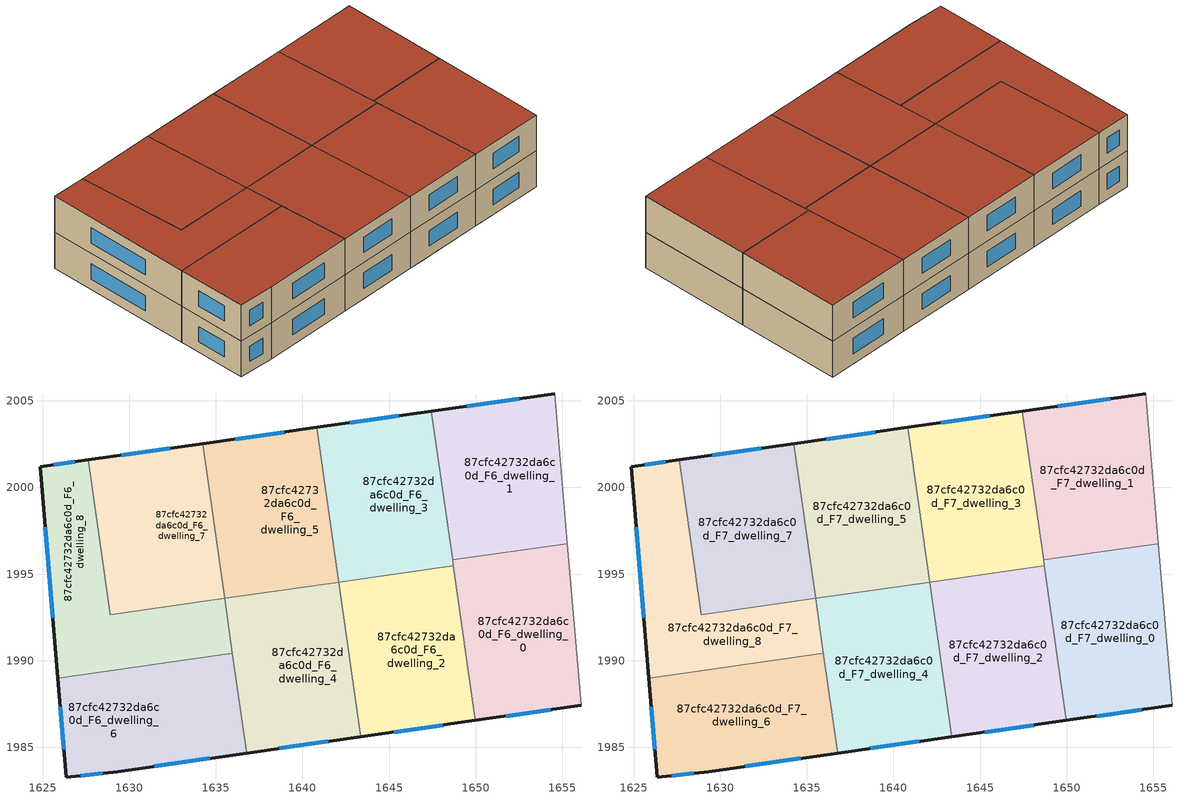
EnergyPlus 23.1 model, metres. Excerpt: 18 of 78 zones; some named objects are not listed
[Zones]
87cfc42732da6c0d_F6_dwelling_0
 floor to 87cfc42732da6c0d_F5_dwelling_5 (EU_floor_Construction): 1655.31,1996.42 1656.07,1987.43 1650.38,1986.62 1649.11,1995.54 z18
 floor to 87cfc42732da6c0d_F5_dwelling_6 (EU_floor_Construction): 1649.11,1995.54 1650.38,1986.62 1649.98,1986.56 1648.71,1995.48 z18
 floor adiabatic (EU_floor_Construction): 1655.28,1996.77 1655.31,1996.42 1648.71,1995.48 1648.66,1995.82 z18
 wall outside (EU_wall_Construction): 1649.98,1986.56 1656.07,1987.43 z18:21
 wall to 87cfc42732da6c0d_F6_dwelling_1 (EU_wall_Construction): 1655.28,1996.77 1648.66,1995.82 z18:21
 wall adiabatic (EU_wall_Construction): 1656.07,1987.43 1655.28,1996.77 z18:21
 wall to 87cfc42732da6c0d_F6_dwelling_2 (EU_wall_Construction): 1648.71,1995.48 1649.98,1986.56 z18:21
 wall to 87cfc42732da6c0d_F6_dwelling_3 (EU_wall_Construction): 1648.66,1995.82 1648.71,1995.48 z18:21
 window (EU_Window_Construction): 1651.72,1986.81 1654.33,1987.18 z18.86:20.14
87cfc42732da6c0d_F6_dwelling_1
 floor to 87cfc42732da6c0d_F5_dwelling_0 (EU_floor_Construction): 1654.55,2005.42 1655.28,1996.77 1649.57,1995.95 1648.36,2004.53 z18
 floor to 87cfc42732da6c0d_F5_dwelling_1 (EU_floor_Construction): 1648.36,2004.53 1649.57,1995.95 1648.66,1995.82 1647.44,2004.4 z18
 wall outside (EU_wall_Construction): 1654.55,2005.42 1647.44,2004.4 z18:21
 wall adiabatic (EU_wall_Construction): 1655.28,1996.77 1654.55,2005.42 z18:21
 wall to 87cfc42732da6c0d_F6_dwelling_3 (EU_wall_Construction): 1647.44,2004.4 1648.66,1995.82 z18:21
 window (EU_Window_Construction): 1652.52,2005.13 1649.47,2004.69 z18.86:20.14
87cfc42732da6c0d_F6_dwelling_2
 floor to 87cfc42732da6c0d_F5_dwelling_6 (EU_floor_Construction): 1648.71,1995.48 1649.98,1986.56 1644.44,1985.77 1643.17,1994.69 z18
 floor to 87cfc42732da6c0d_F5_dwelling_7 (EU_floor_Construction): 1643.17,1994.69 1644.44,1985.77 1643.38,1985.61 1642.11,1994.54 z18
 wall outside (EU_wall_Construction): 1643.38,1985.61 1649.98,1986.56 z18:21
 wall to 87cfc42732da6c0d_F6_dwelling_3 (EU_wall_Construction): 1648.71,1995.48 1642.11,1994.54 z18:21
 wall to 87cfc42732da6c0d_F6_dwelling_4 (EU_wall_Construction): 1642.11,1994.54 1643.38,1985.61 z18:21
 window (EU_Window_Construction): 1645.26,1985.88 1648.09,1986.29 z18.86:20.14
87cfc42732da6c0d_F6_dwelling_3
 floor to 87cfc42732da6c0d_F5_dwelling_1 (EU_floor_Construction): 1647.44,2004.4 1648.71,1995.48 1643.68,1994.77 1642.41,2003.69 z18
 floor to 87cfc42732da6c0d_F5_dwelling_2 (EU_floor_Construction): 1642.41,2003.69 1643.68,1994.77 1642.11,1994.54 1640.84,2003.47 z18
 wall outside (EU_wall_Construction): 1647.44,2004.4 1640.84,2003.47 z18:21
 wall to 87cfc42732da6c0d_F6_dwelling_5 (EU_wall_Construction): 1640.84,2003.47 1642.11,1994.54 z18:21
 window (EU_Window_Construction): 1645.55,2004.14 1642.72,2003.73 z18.86:20.14
87cfc42732da6c0d_F6_dwelling_4
 floor adiabatic (EU_floor_Construction): 1642.11,1994.54 1643.38,1985.61 1638.5,1984.92 1637.23,1993.84 z18
 floor to 87cfc42732da6c0d_F5_dwelling_8 (EU_floor_Construction): 1637.23,1993.84 1638.5,1984.92 1636.78,1984.67 1635.51,1993.6 z18
 wall outside (EU_wall_Construction): 1636.78,1984.67 1643.38,1985.61 z18:21
 wall to 87cfc42732da6c0d_F6_dwelling_5 (EU_wall_Construction): 1642.11,1994.54 1635.51,1993.6 z18:21
 wall to 87cfc42732da6c0d_F6_dwelling_6 (EU_wall_Construction): 1635.96,1990.43 1636.78,1984.67 z18:21
 wall to 87cfc42732da6c0d_F6_dwelling_8 (EU_wall_Construction): 1635.51,1993.6 1635.96,1990.43 z18:21
 window (EU_Window_Construction): 1638.66,1984.94 1641.49,1985.34 z18.86:20.14
87cfc42732da6c0d_F6_dwelling_5
 floor to 87cfc42732da6c0d_F5_dwelling_2 (EU_floor_Construction): 1640.84,2003.47 1642.11,1994.54 1637.74,1993.92 1636.48,2002.85 z18
 floor to 87cfc42732da6c0d_F5_dwelling_3 (EU_floor_Construction): 1636.48,2002.85 1637.74,1993.92 1635.51,1993.6 1634.24,2002.53 z18
 wall outside (EU_wall_Construction): 1640.84,2003.47 1634.24,2002.53 z18:21
 wall to 87cfc42732da6c0d_F6_dwelling_7 (EU_wall_Construction): 1634.24,2002.53 1635.51,1993.6 z18:21
 window (EU_Window_Construction): 1638.95,2003.2 1636.12,2002.8 z18.86:20.14
87cfc42732da6c0d_F6_dwelling_6
 floor to 87cfc42732da6c0d_F5_dwelling_9 (EU_floor_Construction): 1631.75,1989.83 1632.57,1984.07 1629.33,1983.6 1626.36,1983.27 1625.88,1988.99 z18
 floor to 87cfc42732da6c0d_F5_dwelling_8 (EU_floor_Construction): 1635.96,1990.42 1636.78,1984.67 1632.57,1984.07 1631.75,1989.83 z18
 wall outside (EU_wall_Construction): 1625.88,1988.99 1626.36,1983.27 1629.33,1983.6 1636.78,1984.67 z18:21
 wall to 87cfc42732da6c0d_F6_dwelling_8 (EU_wall_Construction): 1635.96,1990.42 1625.88,1988.99 z18:21
 window (EU_Window_Construction): 1631.46,1983.91 1634.65,1984.36 / 1627.21,1983.37 1628.48,1983.51 / 1626.01,1987.36 1626.22,1984.91 z18.86:20.14
87cfc42732da6c0d_F6_dwelling_7
 floor to 87cfc42732da6c0d_F5_dwelling_3 (EU_floor_Construction): 1634.24,2002.53 1635.51,1993.6 1631.8,1993.08 1630.53,2002 z18
 floor to 87cfc42732da6c0d_F5_dwelling_4 (EU_floor_Construction): 1630.53,2002 1631.8,1993.08 1628.91,1992.66 1627.64,2001.59 z18
 wall outside (EU_wall_Construction): 1634.24,2002.53 1627.64,2001.59 z18:21
 wall to 87cfc42732da6c0d_F6_dwelling_8 (EU_wall_Construction): 1627.64,2001.59 1628.91,1992.66 1635.51,1993.6 z18:21
 window (EU_Window_Construction): 1632.35,2002.26 1629.53,2001.86 z18.86:20.14
87cfc42732da6c0d_F6_dwelling_8
 floor to 87cfc42732da6c0d_F5_dwelling_4 (EU_floor_Construction): 1627.64,2001.59 1628.91,1992.66 1625.61,1992.19 1624.85,2001.19 z18
 floor to 87cfc42732da6c0d_F5_dwelling_9 (EU_floor_Construction): 1631.3,1993 1631.75,1989.83 1625.88,1988.99 1625.61,1992.19 z18
 floor to 87cfc42732da6c0d_F5_dwelling_8 (EU_floor_Construction): 1635.51,1993.6 1635.96,1990.42 1631.75,1989.83 1631.3,1993 z18
 wall outside (EU_wall_Construction): 1627.64,2001.59 1624.85,2001.19 1625.88,1988.99 z18:21
 window (EU_Window_Construction): 1625.14,1997.71 1625.58,1992.48 / 1626.84,2001.48 1625.65,2001.31 z18.86:20.14
87cfc42732da6c0d_F7_dwelling_0
 floor to 87cfc42732da6c0d_F6_dwelling_0 (EU_floor_Construction): 1655.28,1996.77 1656.07,1987.43 1649.98,1986.56 1648.66,1995.82 z21
 wall outside (EU_wall_Construction): 1649.98,1986.56 1656.07,1987.43 z21:24
 wall to 87cfc42732da6c0d_F7_dwelling_1 (EU_wall_Construction): 1655.28,1996.77 1648.66,1995.82 z21:24
 wall adiabatic (EU_wall_Construction): 1656.07,1987.43 1655.28,1996.77 z21:24
 wall to 87cfc42732da6c0d_F7_dwelling_2 (EU_wall_Construction): 1648.71,1995.48 1649.98,1986.56 z21:24
 wall to 87cfc42732da6c0d_F7_dwelling_3 (EU_wall_Construction): 1648.66,1995.82 1648.71,1995.48 z21:24
 window (EU_Window_Construction): 1651.72,1986.81 1654.33,1987.18 z21.86:23.14
 roof outside (EU_roof_Construction): 1656.07,1987.43 1655.28,1996.77 1648.66,1995.82 1649.98,1986.56 z24
87cfc42732da6c0d_F7_dwelling_1
 floor to 87cfc42732da6c0d_F6_dwelling_1 (EU_floor_Construction): 1654.55,2005.42 1655.28,1996.77 1648.66,1995.82 1647.44,2004.4 z21
 wall outside (EU_wall_Construction): 1654.55,2005.42 1647.44,2004.4 z21:24
 wall adiabatic (EU_wall_Construction): 1655.28,1996.77 1654.55,2005.42 z21:24
 wall to 87cfc42732da6c0d_F7_dwelling_3 (EU_wall_Construction): 1647.44,2004.4 1648.66,1995.82 z21:24
 window (EU_Window_Construction): 1652.52,2005.13 1649.47,2004.69 z21.86:23.14
 roof outside (EU_roof_Construction): 1655.28,1996.77 1654.55,2005.42 1647.44,2004.4 1648.66,1995.82 z24
87cfc42732da6c0d_F7_dwelling_2
 floor to 87cfc42732da6c0d_F6_dwelling_2 (EU_floor_Construction): 1648.71,1995.48 1649.98,1986.56 1643.38,1985.61 1642.11,1994.54 z21
 wall outside (EU_wall_Construction): 1643.38,1985.61 1649.98,1986.56 z21:24
 wall to 87cfc42732da6c0d_F7_dwelling_3 (EU_wall_Construction): 1648.71,1995.48 1642.11,1994.54 z21:24
 wall to 87cfc42732da6c0d_F7_dwelling_4 (EU_wall_Construction): 1642.11,1994.54 1643.38,1985.61 z21:24
 window (EU_Window_Construction): 1645.26,1985.88 1648.09,1986.29 z21.86:23.14
 roof outside (EU_roof_Construction): 1649.98,1986.56 1648.71,1995.48 1642.11,1994.54 1643.38,1985.61 z24
87cfc42732da6c0d_F7_dwelling_3
 floor to 87cfc42732da6c0d_F6_dwelling_3 (EU_floor_Construction): 1647.44,2004.4 1648.71,1995.48 1642.11,1994.54 1640.84,2003.47 z21
 wall outside (EU_wall_Construction): 1647.44,2004.4 1640.84,2003.47 z21:24
 wall to 87cfc42732da6c0d_F7_dwelling_5 (EU_wall_Construction): 1640.84,2003.47 1642.11,1994.54 z21:24
 window (EU_Window_Construction): 1645.55,2004.14 1642.72,2003.73 z21.86:23.14
 roof outside (EU_roof_Construction): 1648.71,1995.48 1647.44,2004.4 1640.84,2003.47 1642.11,1994.54 z24
87cfc42732da6c0d_F7_dwelling_4
 floor to 87cfc42732da6c0d_F6_dwelling_4 (EU_floor_Construction): 1642.11,1994.54 1643.38,1985.61 1636.78,1984.67 1635.51,1993.6 z21
 wall outside (EU_wall_Construction): 1636.78,1984.67 1643.38,1985.61 z21:24
 wall to 87cfc42732da6c0d_F7_dwelling_5 (EU_wall_Construction): 1642.11,1994.54 1635.51,1993.6 z21:24
 wall to 87cfc42732da6c0d_F7_dwelling_6 (EU_wall_Construction): 1635.96,1990.43 1636.78,1984.67 z21:24
 wall to 87cfc42732da6c0d_F7_dwelling_8 (EU_wall_Construction): 1635.51,1993.6 1635.96,1990.43 z21:24
 window (EU_Window_Construction): 1638.66,1984.94 1641.49,1985.34 z21.86:23.14
 roof outside (EU_roof_Construction): 1643.38,1985.61 1642.11,1994.54 1635.51,1993.6 1636.78,1984.67 z24
87cfc42732da6c0d_F7_dwelling_5
 floor to 87cfc42732da6c0d_F6_dwelling_5 (EU_floor_Construction): 1640.84,2003.47 1642.11,1994.54 1635.51,1993.6 1634.24,2002.53 z21
 wall outside (EU_wall_Construction): 1640.84,2003.47 1634.24,2002.53 z21:24
 wall to 87cfc42732da6c0d_F7_dwelling_7 (EU_wall_Construction): 1634.24,2002.53 1635.51,1993.6 z21:24
 window (EU_Window_Construction): 1638.95,2003.2 1636.12,2002.8 z21.86:23.14
 roof outside (EU_roof_Construction): 1642.11,1994.54 1640.84,2003.47 1634.24,2002.53 1635.51,1993.6 z24
87cfc42732da6c0d_F7_dwelling_6
 floor to 87cfc42732da6c0d_F6_dwelling_6 (EU_floor_Construction): 1635.96,1990.42 1636.78,1984.67 1629.33,1983.6 1626.36,1983.27 1625.88,1988.99 z21
 wall outside (EU_wall_Construction): 1625.88,1988.99 1626.36,1983.27 1629.33,1983.6 1636.78,1984.67 z21:24
 wall to 87cfc42732da6c0d_F7_dwelling_8 (EU_wall_Construction): 1635.96,1990.42 1625.88,1988.99 z21:24
 window (EU_Window_Construction): 1631.46,1983.91 1634.65,1984.36 / 1627.21,1983.37 1628.48,1983.51 / 1626.01,1987.36 1626.22,1984.91 z21.86:23.14
 roof outside (EU_roof_Construction): 1636.78,1984.67 1635.96,1990.42 1625.88,1988.99 1626.36,1983.27 1629.33,1983.6 z24
87cfc42732da6c0d_F7_dwelling_7
 floor to 87cfc42732da6c0d_F6_dwelling_7 (EU_floor_Construction): 1634.24,2002.53 1635.51,1993.6 1628.91,1992.66 1627.64,2001.59 z21
 wall outside (EU_wall_Construction): 1634.24,2002.53 1627.64,2001.59 z21:24
 wall to 87cfc42732da6c0d_F7_dwelling_8 (EU_wall_Construction): 1627.64,2001.59 1628.91,1992.66 1635.51,1993.6 z21:24
 window (EU_Window_Construction): 1632.35,2002.26 1629.53,2001.86 z21.86:23.14
 roof outside (EU_roof_Construction): 1635.51,1993.6 1634.24,2002.53 1627.64,2001.59 1628.91,1992.66 z24
87cfc42732da6c0d_F7_dwelling_8
 floor to 87cfc42732da6c0d_F6_dwelling_8 (EU_floor_Construction): 1635.51,1993.6 1635.96,1990.42 1625.88,1988.99 1624.85,2001.19 1627.64,2001.59 1628.91,1992.66 z21
 wall outside (EU_wall_Construction): 1627.64,2001.59 1624.85,2001.19 1625.88,1988.99 z21:24
 window (EU_Window_Construction): 1625.14,1997.71 1625.58,1992.48 / 1626.84,2001.48 1625.65,2001.31 z21.86:23.14
 roof outside (EU_roof_Construction): 1635.96,1990.42 1635.51,1993.6 1628.91,1992.66 1627.64,2001.59 1624.85,2001.19 1625.88,1988.99 z24
[Building]
EU S2 Campaign: North Axis=0; Terrain=City; Solar Distribution=FullExterior
[Site:Location]
Helsinki-Vantaa.AP: Latitude=60.317; Longitude=24.963; Time Zone=2; Elevation=54.6
[SizingPeriod:WeatherFileDays]
AnnualSizingPeriod: Begin Month=1; Begin Day of Month=1; End Month=12; End Day of Month=31; Day of Week for Start Day=Monday; Use Weather File Daylight Saving Period=No; Use Weather File Rain and Snow Indicators=No
[MATERIAL]
EU_InternalMass_Material: Roughness=MediumRough; Thickness=0.1; Conductivity=1; Density=1800; Specific Heat=900; Thermal Absorptance=0.9; Solar Absorptance=0.7; Visible Absorptance=0.7
[MATERIAL:NOMASS] Roughness=MediumRough; Thermal Absorptance=0.9; Solar Absorptance=0.7; Visible Absorptance=0.7
Name | Thermal Resistance
EU_wall_NoMass | 1.10183
EU_roof_NoMass; EU_floor_NoMass | 1.70606
[WINDOWMATERIAL:SIMPLEGLAZINGSYSTEM]
EU_Window_SimpleGlazing: UFactor=3.11035; Solar Heat Gain Coefficient=0.8; Visible Transmittance=0.8
[CONSTRUCTION]
EU_wall_Construction: EU_wall_NoMass
EU_roof_Construction: EU_roof_NoMass
EU_floor_Construction: EU_floor_NoMass
EU_Window_Construction: EU_Window_SimpleGlazing
EU_InternalMass_Construction: EU_InternalMass_Material
[ZONE] Type=1; Multiplier=1; Ceiling Height=autocalculate; Floor Area=autocalculate; Part of Total Floor Area=Yes
Name | Volume
87cfc42732da6c0d_F6_dwelling_0; 87cfc42732da6c0d_F7_dwelling_0 | 180.312
87cfc42732da6c0d_F6_dwelling_1; 87cfc42732da6c0d_F7_dwelling_1 | 180.303
87cfc42732da6c0d_F6_dwelling_2; 87cfc42732da6c0d_F7_dwelling_2 | 180.328
87cfc42732da6c0d_F6_dwelling_3; 87cfc42732da6c0d_F7_dwelling_3 | 180.32
87cfc42732da6c0d_F6_dwelling_4; 87cfc42732da6c0d_F7_dwelling_4; 87cfc42732da6c0d_F6_dwelling_5; 87cfc42732da6c0d_F7_dwelling_5 | 180.307
87cfc42732da6c0d_F6_dwelling_6; 87cfc42732da6c0d_F7_dwelling_6 | 180.333
87cfc42732da6c0d_F6_dwelling_7; 87cfc42732da6c0d_F7_dwelling_7 | 180.348
87cfc42732da6c0d_F6_dwelling_8; 87cfc42732da6c0d_F7_dwelling_8 | 180.301
[INTERNALMASS] Construction=EU_InternalMass_Construction
Name | Zone or ZoneList | Surface Area
87cfc42732da6c0d_F6_dwelling_0_EU_InternalMass | 87cfc42732da6c0d_F6_dwelling_0 | 60.1041
87cfc42732da6c0d_F6_dwelling_1_EU_InternalMass | 87cfc42732da6c0d_F6_dwelling_1 | 60.1027
87cfc42732da6c0d_F6_dwelling_2_EU_InternalMass | 87cfc42732da6c0d_F6_dwelling_2 | 60.1113
87cfc42732da6c0d_F6_dwelling_3_EU_InternalMass | 87cfc42732da6c0d_F6_dwelling_3 | 60.1066
87cfc42732da6c0d_F6_dwelling_4_EU_InternalMass | 87cfc42732da6c0d_F6_dwelling_4 | 60.1021
87cfc42732da6c0d_F6_dwelling_5_EU_InternalMass | 87cfc42732da6c0d_F6_dwelling_5 | 60.1022
87cfc42732da6c0d_F6_dwelling_6_EU_InternalMass | 87cfc42732da6c0d_F6_dwelling_6 | 60.1093
87cfc42732da6c0d_F6_dwelling_7_EU_InternalMass | 87cfc42732da6c0d_F6_dwelling_7 | 60.1159
87cfc42732da6c0d_F6_dwelling_8_EU_InternalMass | 87cfc42732da6c0d_F6_dwelling_8 | 60.1004
87cfc42732da6c0d_F7_dwelling_0_EU_InternalMass | 87cfc42732da6c0d_F7_dwelling_0 | 60.1041
87cfc42732da6c0d_F7_dwelling_1_EU_InternalMass | 87cfc42732da6c0d_F7_dwelling_1 | 60.1027
87cfc42732da6c0d_F7_dwelling_2_EU_InternalMass | 87cfc42732da6c0d_F7_dwelling_2 | 60.1113
87cfc42732da6c0d_F7_dwelling_3_EU_InternalMass | 87cfc42732da6c0d_F7_dwelling_3 | 60.1066
87cfc42732da6c0d_F7_dwelling_4_EU_InternalMass | 87cfc42732da6c0d_F7_dwelling_4 | 60.1021
87cfc42732da6c0d_F7_dwelling_5_EU_InternalMass | 87cfc42732da6c0d_F7_dwelling_5 | 60.1022
87cfc42732da6c0d_F7_dwelling_6_EU_InternalMass | 87cfc42732da6c0d_F7_dwelling_6 | 60.1093
87cfc42732da6c0d_F7_dwelling_7_EU_InternalMass | 87cfc42732da6c0d_F7_dwelling_7 | 60.1159
87cfc42732da6c0d_F7_dwelling_8_EU_InternalMass | 87cfc42732da6c0d_F7_dwelling_8 | 60.1004
[OTHEREQUIPMENT] Fuel Type=Electricity; Design Level Calculation Method=Watts/Area; Power per Zone Floor Area=1; Fraction Latent=0; Fraction Radiant=0; Fraction Lost=0; Carbon Dioxide Generation Rate=0; EndUse Subcategory=EU_Step8_InternalGains
Name | Zone or ZoneList or Space or SpaceList | Schedule
EU_Step8_InternalGain_87cfc42732da6c0d_F6_dwelling_0_f000 | 87cfc42732da6c0d_F6_dwelling_0 | EU_Step8_GainSchedule_87cfc42732da6c0d_F6_dwelling_0_f000
EU_Step8_InternalGain_87cfc42732da6c0d_F6_dwelling_1_f000 | 87cfc42732da6c0d_F6_dwelling_1 | EU_Step8_GainSchedule_87cfc42732da6c0d_F6_dwelling_1_f000
EU_Step8_InternalGain_87cfc42732da6c0d_F6_dwelling_2_f000 | 87cfc42732da6c0d_F6_dwelling_2 | EU_Step8_GainSchedule_87cfc42732da6c0d_F6_dwelling_2_f000
EU_Step8_InternalGain_87cfc42732da6c0d_F6_dwelling_3_f000 | 87cfc42732da6c0d_F6_dwelling_3 | EU_Step8_GainSchedule_87cfc42732da6c0d_F6_dwelling_3_f000
EU_Step8_InternalGain_87cfc42732da6c0d_F6_dwelling_4_f000 | 87cfc42732da6c0d_F6_dwelling_4 | EU_Step8_GainSchedule_87cfc42732da6c0d_F6_dwelling_4_f000
EU_Step8_InternalGain_87cfc42732da6c0d_F6_dwelling_5_f000 | 87cfc42732da6c0d_F6_dwelling_5 | EU_Step8_GainSchedule_87cfc42732da6c0d_F6_dwelling_5_f000
EU_Step8_InternalGain_87cfc42732da6c0d_F6_dwelling_6_f000 | 87cfc42732da6c0d_F6_dwelling_6 | EU_Step8_GainSchedule_87cfc42732da6c0d_F6_dwelling_6_f000
EU_Step8_InternalGain_87cfc42732da6c0d_F6_dwelling_7_f000 | 87cfc42732da6c0d_F6_dwelling_7 | EU_Step8_GainSchedule_87cfc42732da6c0d_F6_dwelling_7_f000
EU_Step8_InternalGain_87cfc42732da6c0d_F6_dwelling_8_f000 | 87cfc42732da6c0d_F6_dwelling_8 | EU_Step8_GainSchedule_87cfc42732da6c0d_F6_dwelling_8_f000
EU_Step8_InternalGain_87cfc42732da6c0d_F7_dwelling_0_f000 | 87cfc42732da6c0d_F7_dwelling_0 | EU_Step8_GainSchedule_87cfc42732da6c0d_F7_dwelling_0_f000
EU_Step8_InternalGain_87cfc42732da6c0d_F7_dwelling_1_f000 | 87cfc42732da6c0d_F7_dwelling_1 | EU_Step8_GainSchedule_87cfc42732da6c0d_F7_dwelling_1_f000
EU_Step8_InternalGain_87cfc42732da6c0d_F7_dwelling_2_f000 | 87cfc42732da6c0d_F7_dwelling_2 | EU_Step8_GainSchedule_87cfc42732da6c0d_F7_dwelling_2_f000
EU_Step8_InternalGain_87cfc42732da6c0d_F7_dwelling_3_f000 | 87cfc42732da6c0d_F7_dwelling_3 | EU_Step8_GainSchedule_87cfc42732da6c0d_F7_dwelling_3_f000
EU_Step8_InternalGain_87cfc42732da6c0d_F7_dwelling_4_f000 | 87cfc42732da6c0d_F7_dwelling_4 | EU_Step8_GainSchedule_87cfc42732da6c0d_F7_dwelling_4_f000
EU_Step8_InternalGain_87cfc42732da6c0d_F7_dwelling_5_f000 | 87cfc42732da6c0d_F7_dwelling_5 | EU_Step8_GainSchedule_87cfc42732da6c0d_F7_dwelling_5_f000
EU_Step8_InternalGain_87cfc42732da6c0d_F7_dwelling_6_f000 | 87cfc42732da6c0d_F7_dwelling_6 | EU_Step8_GainSchedule_87cfc42732da6c0d_F7_dwelling_6_f000
EU_Step8_InternalGain_87cfc42732da6c0d_F7_dwelling_7_f000 | 87cfc42732da6c0d_F7_dwelling_7 | EU_Step8_GainSchedule_87cfc42732da6c0d_F7_dwelling_7_f000
EU_Step8_InternalGain_87cfc42732da6c0d_F7_dwelling_8_f000 | 87cfc42732da6c0d_F7_dwelling_8 | EU_Step8_GainSchedule_87cfc42732da6c0d_F7_dwelling_8_f000
[ZONEVENTILATION:DESIGNFLOWRATE] Schedule=EU_AlwaysOn; Design Flow Rate Calculation Method=AirChanges/Hour; Air Changes per Hour=0.756316; Ventilation Type=Natural; Fan Pressure Rise=0; Fan Total Efficiency=1; Constant Term Coefficient=1; Temperature Term Coefficient=0; Velocity Term Coefficient=0; Velocity Squared Term Coefficient=0; Minimum Indoor Temperature=-100; Maximum Indoor Temperature=100; Delta Temperature=-100; Minimum Outdoor Temperature=-100; Maximum Outdoor Temperature=100; Maximum Wind Speed=40
Name | Zone or ZoneList or Space or SpaceList
EU_ConstantAir_87cfc42732da6c0d_F6_dwelling_0 | 87cfc42732da6c0d_F6_dwelling_0
EU_ConstantAir_87cfc42732da6c0d_F6_dwelling_1 | 87cfc42732da6c0d_F6_dwelling_1
EU_ConstantAir_87cfc42732da6c0d_F6_dwelling_2 | 87cfc42732da6c0d_F6_dwelling_2
EU_ConstantAir_87cfc42732da6c0d_F6_dwelling_3 | 87cfc42732da6c0d_F6_dwelling_3
EU_ConstantAir_87cfc42732da6c0d_F6_dwelling_4 | 87cfc42732da6c0d_F6_dwelling_4
EU_ConstantAir_87cfc42732da6c0d_F6_dwelling_5 | 87cfc42732da6c0d_F6_dwelling_5
EU_ConstantAir_87cfc42732da6c0d_F6_dwelling_6 | 87cfc42732da6c0d_F6_dwelling_6
EU_ConstantAir_87cfc42732da6c0d_F6_dwelling_7 | 87cfc42732da6c0d_F6_dwelling_7
EU_ConstantAir_87cfc42732da6c0d_F6_dwelling_8 | 87cfc42732da6c0d_F6_dwelling_8
EU_ConstantAir_87cfc42732da6c0d_F7_dwelling_0 | 87cfc42732da6c0d_F7_dwelling_0
EU_ConstantAir_87cfc42732da6c0d_F7_dwelling_1 | 87cfc42732da6c0d_F7_dwelling_1
EU_ConstantAir_87cfc42732da6c0d_F7_dwelling_2 | 87cfc42732da6c0d_F7_dwelling_2
EU_ConstantAir_87cfc42732da6c0d_F7_dwelling_3 | 87cfc42732da6c0d_F7_dwelling_3
EU_ConstantAir_87cfc42732da6c0d_F7_dwelling_4 | 87cfc42732da6c0d_F7_dwelling_4
EU_ConstantAir_87cfc42732da6c0d_F7_dwelling_5 | 87cfc42732da6c0d_F7_dwelling_5
EU_ConstantAir_87cfc42732da6c0d_F7_dwelling_6 | 87cfc42732da6c0d_F7_dwelling_6
EU_ConstantAir_87cfc42732da6c0d_F7_dwelling_7 | 87cfc42732da6c0d_F7_dwelling_7
EU_ConstantAir_87cfc42732da6c0d_F7_dwelling_8 | 87cfc42732da6c0d_F7_dwelling_8
[HVACTEMPLATE:ZONE:IDEALLOADSAIRSYSTEM] System Availability Schedule=EU_AlwaysOn; Maximum Heating Supply Air Temperature=50; Minimum Cooling Supply Air Temperature=13; Maximum Heating Supply Air Humidity Ratio=0.0156; Minimum Cooling Supply Air Humidity Ratio=0.0077; Heating Limit=NoLimit; Cooling Limit=NoLimit; Heating Availability Schedule=EU_AlwaysOn; Cooling Availability Schedule=EU_CoolingOff; Dehumidification Control Type=ConstantSensibleHeatRatio; Cooling Sensible Heat Ratio=0.7; Dehumidification Setpoint=60; Humidification Control Type=None; Humidification Setpoint=30; Outdoor Air Method=None; Outdoor Air Flow Rate per Person=0.00944; Outdoor Air Flow Rate per Zone Floor Area=0; Outdoor Air Flow Rate per Zone=0; Demand Controlled Ventilation Type=None; Outdoor Air Economizer Type=NoEconomizer; Heat Recovery Type=None; Sensible Heat Recovery Effectiveness=0.7; Latent Heat Recovery Effectiveness=0.65
Name | Template Thermostat
87cfc42732da6c0d_F6_dwelling_0 | EU_HeatOnly_87cfc42732da6c0d_F6_dwelling_0
87cfc42732da6c0d_F6_dwelling_1 | EU_HeatOnly_87cfc42732da6c0d_F6_dwelling_1
87cfc42732da6c0d_F6_dwelling_2 | EU_HeatOnly_87cfc42732da6c0d_F6_dwelling_2
87cfc42732da6c0d_F6_dwelling_3 | EU_HeatOnly_87cfc42732da6c0d_F6_dwelling_3
87cfc42732da6c0d_F6_dwelling_4 | EU_HeatOnly_87cfc42732da6c0d_F6_dwelling_4
87cfc42732da6c0d_F6_dwelling_5 | EU_HeatOnly_87cfc42732da6c0d_F6_dwelling_5
87cfc42732da6c0d_F6_dwelling_6 | EU_HeatOnly_87cfc42732da6c0d_F6_dwelling_6
87cfc42732da6c0d_F6_dwelling_7 | EU_HeatOnly_87cfc42732da6c0d_F6_dwelling_7
87cfc42732da6c0d_F6_dwelling_8 | EU_HeatOnly_87cfc42732da6c0d_F6_dwelling_8
87cfc42732da6c0d_F7_dwelling_0 | EU_HeatOnly_87cfc42732da6c0d_F7_dwelling_0
87cfc42732da6c0d_F7_dwelling_1 | EU_HeatOnly_87cfc42732da6c0d_F7_dwelling_1
87cfc42732da6c0d_F7_dwelling_2 | EU_HeatOnly_87cfc42732da6c0d_F7_dwelling_2
87cfc42732da6c0d_F7_dwelling_3 | EU_HeatOnly_87cfc42732da6c0d_F7_dwelling_3
87cfc42732da6c0d_F7_dwelling_4 | EU_HeatOnly_87cfc42732da6c0d_F7_dwelling_4
87cfc42732da6c0d_F7_dwelling_5 | EU_HeatOnly_87cfc42732da6c0d_F7_dwelling_5
87cfc42732da6c0d_F7_dwelling_6 | EU_HeatOnly_87cfc42732da6c0d_F7_dwelling_6
87cfc42732da6c0d_F7_dwelling_7 | EU_HeatOnly_87cfc42732da6c0d_F7_dwelling_7
87cfc42732da6c0d_F7_dwelling_8 | EU_HeatOnly_87cfc42732da6c0d_F7_dwelling_8
[SIZING:ZONE] Zone Cooling Design Supply Air Temperature Input Method=SupplyAirTemperature; Zone Cooling Design Supply Air Temperature=13; Zone Heating Design Supply Air Temperature Input Method=SupplyAirTemperature; Zone Heating Design Supply Air Temperature=50; Zone Cooling Design Supply Air Humidity Ratio=0.008; Zone Heating Design Supply Air Humidity Ratio=0.008; Cooling Design Air Flow Method=DesignDay; Cooling Design Air Flow Rate=0; Cooling Minimum Air Flow per Zone Floor Area=0.000762; Cooling Minimum Air Flow=0; Cooling Minimum Air Flow Fraction=0.2; Heating Design Air Flow Method=DesignDay; Heating Design Air Flow Rate=0; Heating Maximum Air Flow per Zone Floor Area=0.002032; Heating Maximum Air Flow=0.141576; Heating Maximum Air Flow Fraction=0.3; Account for Dedicated Outdoor Air System=No; Dedicated Outdoor Air System Control Strategy=NeutralSupplyAir; Dedicated Outdoor Air Low Setpoint Temperature for Design=autosize; Dedicated Outdoor Air High Setpoint Temperature for Design=autosize; Zone Load Sizing Method=Sensible Load Only No Latent Load; Zone Latent Cooling Design Supply Air Humidity Ratio Input Method=HumidityRatioDifference; Zone Cooling Design Supply Air Humidity Ratio Difference=0.005; Zone Latent Heating Design Supply Air Humidity Ratio Input Method=HumidityRatioDifference; Zone Humidification Design Supply Air Humidity Ratio Difference=0.005
87cfc42732da6c0d_F6_dwelling_0; 87cfc42732da6c0d_F6_dwelling_1; 87cfc42732da6c0d_F6_dwelling_2; 87cfc42732da6c0d_F6_dwelling_3; 87cfc42732da6c0d_F6_dwelling_4; 87cfc42732da6c0d_F6_dwelling_5; 87cfc42732da6c0d_F6_dwelling_6; 87cfc42732da6c0d_F6_dwelling_7; 87cfc42732da6c0d_F6_dwelling_8; 87cfc42732da6c0d_F7_dwelling_0; 87cfc42732da6c0d_F7_dwelling_1; 87cfc42732da6c0d_F7_dwelling_2; 87cfc42732da6c0d_F7_dwelling_3; 87cfc42732da6c0d_F7_dwelling_4; 87cfc42732da6c0d_F7_dwelling_5; 87cfc42732da6c0d_F7_dwelling_6; 87cfc42732da6c0d_F7_dwelling_7; 87cfc42732da6c0d_F7_dwelling_8
[SCHEDULE:CONSTANT]
Name | Hourly Value
EU_AlwaysOn | 1
EU_CoolingOff | 0
[SCHEDULE:FILE] Column Number=1; Rows to Skip at Top=0; Number of Hours of Data=8760; Column Separator=Comma; Interpolate to Timestep=No; Minutes per Item=60; Adjust Schedule for Daylight Savings=Yes
Name | File
EU_Step8_GainSchedule_87cfc42732da6c0d_F6_dwelling_0_f000 | ../../schedules/87cfc42732da6c0d/87cfc42732da6c0d_F6_dwelling_0_f000_gain.csv
EU_Step8_GainSchedule_87cfc42732da6c0d_F6_dwelling_1_f000 | ../../schedules/87cfc42732da6c0d/87cfc42732da6c0d_F6_dwelling_1_f000_gain.csv
EU_Step8_GainSchedule_87cfc42732da6c0d_F6_dwelling_2_f000 | ../../schedules/87cfc42732da6c0d/87cfc42732da6c0d_F6_dwelling_2_f000_gain.csv
EU_Step8_GainSchedule_87cfc42732da6c0d_F6_dwelling_3_f000 | ../../schedules/87cfc42732da6c0d/87cfc42732da6c0d_F6_dwelling_3_f000_gain.csv
EU_Step8_GainSchedule_87cfc42732da6c0d_F6_dwelling_4_f000 | ../../schedules/87cfc42732da6c0d/87cfc42732da6c0d_F6_dwelling_4_f000_gain.csv
EU_Step8_GainSchedule_87cfc42732da6c0d_F6_dwelling_5_f000 | ../../schedules/87cfc42732da6c0d/87cfc42732da6c0d_F6_dwelling_5_f000_gain.csv
EU_Step8_GainSchedule_87cfc42732da6c0d_F6_dwelling_6_f000 | ../../schedules/87cfc42732da6c0d/87cfc42732da6c0d_F6_dwelling_6_f000_gain.csv
EU_Step8_GainSchedule_87cfc42732da6c0d_F6_dwelling_7_f000 | ../../schedules/87cfc42732da6c0d/87cfc42732da6c0d_F6_dwelling_7_f000_gain.csv
EU_Step8_GainSchedule_87cfc42732da6c0d_F6_dwelling_8_f000 | ../../schedules/87cfc42732da6c0d/87cfc42732da6c0d_F6_dwelling_8_f000_gain.csv
EU_Step8_GainSchedule_87cfc42732da6c0d_F7_dwelling_0_f000 | ../../schedules/87cfc42732da6c0d/87cfc42732da6c0d_F7_dwelling_0_f000_gain.csv
EU_Step8_GainSchedule_87cfc42732da6c0d_F7_dwelling_1_f000 | ../../schedules/87cfc42732da6c0d/87cfc42732da6c0d_F7_dwelling_1_f000_gain.csv
EU_Step8_GainSchedule_87cfc42732da6c0d_F7_dwelling_2_f000 | ../../schedules/87cfc42732da6c0d/87cfc42732da6c0d_F7_dwelling_2_f000_gain.csv
EU_Step8_GainSchedule_87cfc42732da6c0d_F7_dwelling_3_f000 | ../../schedules/87cfc42732da6c0d/87cfc42732da6c0d_F7_dwelling_3_f000_gain.csv
EU_Step8_GainSchedule_87cfc42732da6c0d_F7_dwelling_4_f000 | ../../schedules/87cfc42732da6c0d/87cfc42732da6c0d_F7_dwelling_4_f000_gain.csv
EU_Step8_GainSchedule_87cfc42732da6c0d_F7_dwelling_5_f000 | ../../schedules/87cfc42732da6c0d/87cfc42732da6c0d_F7_dwelling_5_f000_gain.csv
EU_Step8_GainSchedule_87cfc42732da6c0d_F7_dwelling_6_f000 | ../../schedules/87cfc42732da6c0d/87cfc42732da6c0d_F7_dwelling_6_f000_gain.csv
EU_Step8_GainSchedule_87cfc42732da6c0d_F7_dwelling_7_f000 | ../../schedules/87cfc42732da6c0d/87cfc42732da6c0d_F7_dwelling_7_f000_gain.csv
EU_Step8_GainSchedule_87cfc42732da6c0d_F7_dwelling_8_f000 | ../../schedules/87cfc42732da6c0d/87cfc42732da6c0d_F7_dwelling_8_f000_gain.csv
